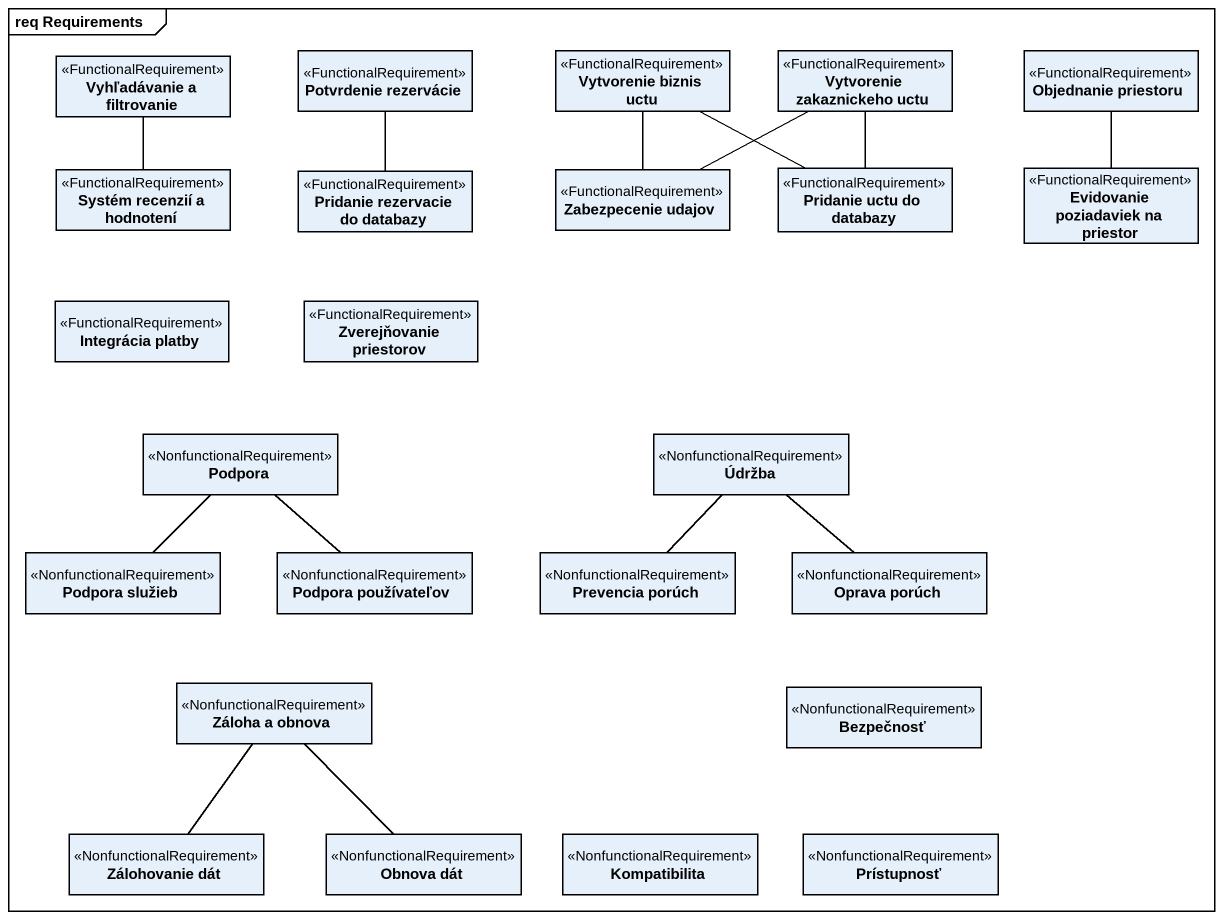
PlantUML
@startuml
mainframe req Requirements
hide circle
hide empty members
class "Vyhľadávanie a filtrovanie" as Vyhľadávanie_a_filtrovanie <<FunctionalRequirement>>
class "Potvrdenie rezervácie" as Potvrdenie_rezervácie <<FunctionalRequirement>>
class "Vytvorenie biznis uctu" as Vytvorenie_biznis_uctu <<FunctionalRequirement>>
class "Vytvorenie zakaznickeho uctu" as Vytvorenie_zakaznickeho_uctu <<FunctionalRequirement>>
class "Objednanie priestoru" as Objednanie_priestoru <<FunctionalRequirement>>
class "Systém recenzií a hodnotení" as Systém_recenzií_a_hodnotení <<FunctionalRequirement>>
class "Pridanie rezervacie do databazy" as Pridanie_rezervacie_do <<FunctionalRequirement>>
class "Zabezpecenie udajov" as Zabezpecenie_udajov <<FunctionalRequirement>>
class "Pridanie uctu do databazy" as Pridanie_uctu_do_databazy <<FunctionalRequirement>>
class "Evidovanie poziadaviek na priestor" as Evidovanie_poziadaviek_na <<FunctionalRequirement>>
class "Integrácia platby" as Integrácia_platby <<FunctionalRequirement>>
class "Zverejňovanie priestorov" as Zverejňovanie_priestorov <<FunctionalRequirement>>
class Podpora <<NonfunctionalRequirement>>
class Údržba <<NonfunctionalRequirement>>
class "Podpora služieb" as Podpora_služieb <<NonfunctionalRequirement>>
class "Podpora používateľov" as Podpora_používateľov <<NonfunctionalRequirement>>
class "Prevencia porúch" as Prevencia_porúch <<NonfunctionalRequirement>>
class "Oprava porúch" as Oprava_porúch <<NonfunctionalRequirement>>
class "Záloha a obnova" as Záloha_a_obnova <<NonfunctionalRequirement>>
class Bezpečnosť <<NonfunctionalRequirement>>
class "Zálohovanie dát" as Zálohovanie_dát <<NonfunctionalRequirement>>
class "Obnova dát" as Obnova_dát <<NonfunctionalRequirement>>
class Kompatibilita <<NonfunctionalRequirement>>
class Prístupnosť <<NonfunctionalRequirement>>
Vyhľadávanie_a_filtrovanie -- Systém_recenzií_a_hodnotení
Potvrdenie_rezervácie -- Pridanie_rezervacie_do
Vytvorenie_biznis_uctu -- Zabezpecenie_udajov
Vytvorenie_biznis_uctu -right- Pridanie_uctu_do_databazy
Vytvorenie_zakaznickeho_uctu -left- Zabezpecenie_udajov
Vytvorenie_zakaznickeho_uctu -- Pridanie_uctu_do_databazy
Objednanie_priestoru -- Evidovanie_poziadaviek_na
Údržba -- Prevencia_porúch
Podpora_služieb -up- Podpora
Podpora_používateľov -up- Podpora
Oprava_porúch -up- Údržba
Záloha_a_obnova -- Zálohovanie_dát
Záloha_a_obnova -- Obnova_dát
@enduml
